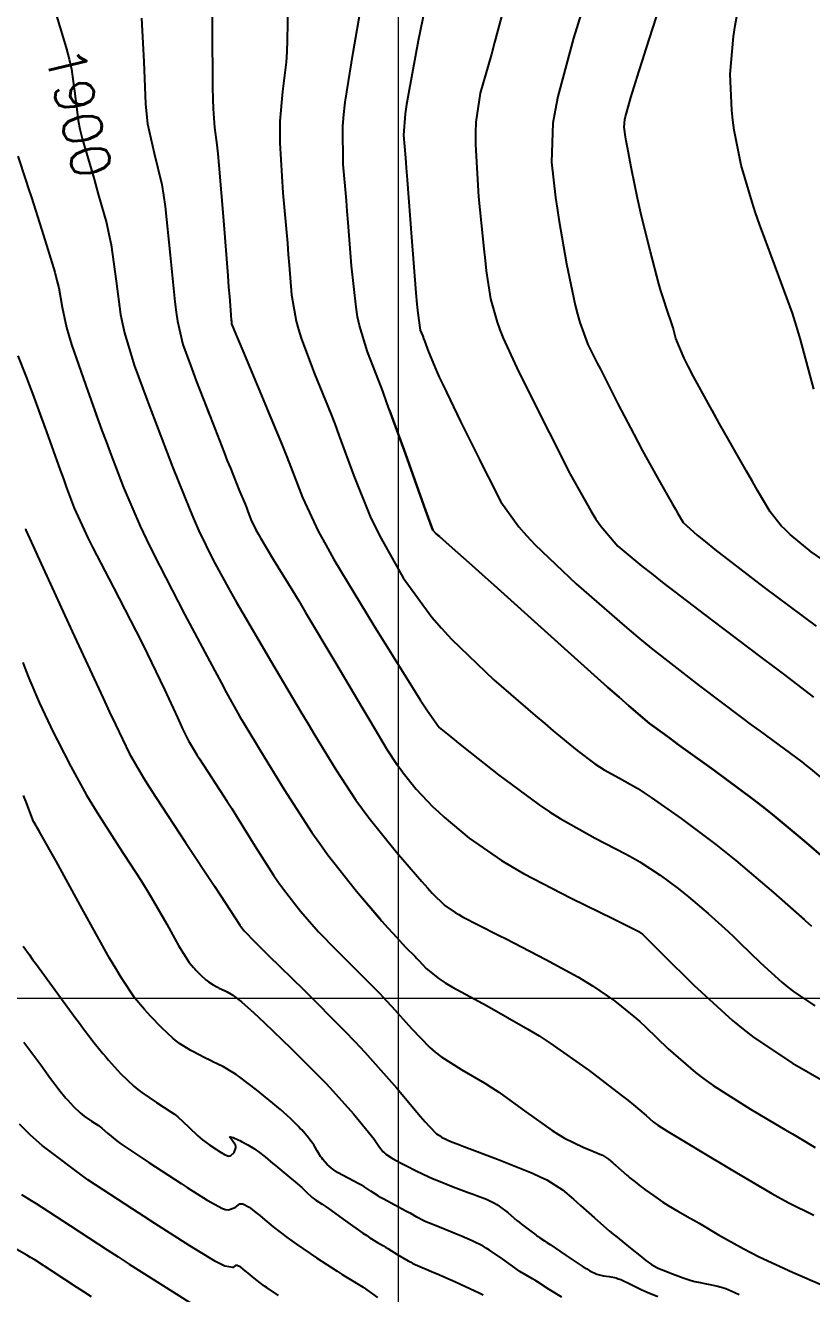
# Model space of a CAD drawing. Header units: metres. Extents: x 837117 to 838477, y 1189012 to 1191015.
# Drawn here: x 838239.9 to 838317, y 1189184.9 to 1189309.4 of the extents above; entities that cross this region are included whole.
import ezdxf

# ---------------------------------------------------------------- set-up
doc = ezdxf.new("R2010")
doc.units = ezdxf.units.M
doc.header["$LTSCALE"] = 0.3
doc.layers.add('COORD', color=7, linetype='Continuous', lineweight=20)
doc.layers.add('COTAS 10', color=1, linetype='Continuous')
doc.layers.add('COTAS INT', color=252, linetype='Continuous')
doc.styles.get("Standard").update_dxf_attribs({"font": 'simplex.shx'})

msp = doc.modelspace()

# ---------------------------------------------------------------- linework, layer by layer
at = {"layer": 'COORD'}
for p, q in [((838276.514, 1189013.872), (838276.514, 1191013.872)), ((837476.514, 1189213.872), (838476.514, 1189213.872))]:
    msp.add_line(p, q, dxfattribs=at)
at = {"layer": 'COTAS 10'}
for points, elevation in [([(838279.51, 1189313.093), (838278.444, 1189307.829), (838277.483, 1189302.679), (838277.308, 1189301.6), (838277.173, 1189300.671), (838277.013, 1189298.569), (838277.19, 1189296.354), (838277.267, 1189295.354), (838277.356, 1189294.186), (838277.778, 1189288.569), (838278.216, 1189283.087), (838278.316, 1189282.003), (838278.406, 1189281.108), (838278.651, 1189279.443), (838278.884, 1189278.85), (838278.966, 1189278.631), (838279.056, 1189278.388), (838279.443, 1189277.312), (838280.193, 1189275.513), (838280.512, 1189274.815), (838280.879, 1189274.031), (838282.605, 1189270.474), (838284.45, 1189266.759), (838284.891, 1189265.875), (838285.303, 1189265.053), (838286.54, 1189262.605), (838288.307, 1189260.127), (838289.053, 1189259.286), (838289.91, 1189258.378), (838293.934, 1189254.539), (838298.677, 1189250.403), (838299.987, 1189249.308), (838301.296, 1189248.235), (838306.015, 1189244.539), (838310.158, 1189241.424), (838311.105, 1189240.718), (838311.965, 1189240.078), (838314.346, 1189238.332), (838316.061, 1189237.056), (838316.501, 1189236.714), (838316.926, 1189236.376), (838318.332, 1189235.197)], 1910), ([(838242.662, 1189311.28), (838243.917, 1189307.15), (838244.206, 1189306.037), (838244.438, 1189305.04), (838244.807, 1189302.403), (838245.09, 1189300.008), (838245.268, 1189299.163), (838245.49, 1189298.24), (838246.653, 1189294.249), (838247.065, 1189292.798), (838247.866, 1189289.976), (838248.12, 1189288.874), (838248.339, 1189287.807), (838248.831, 1189284.249), (838249.26, 1189280.962), (838249.438, 1189280.066), (838249.643, 1189279.176), (838250.596, 1189276.014), (838251.854, 1189272.582), (838252.251, 1189271.521), (838252.668, 1189270.413), (838254.35, 1189266.014), (838256.067, 1189261.744), (838256.507, 1189260.716), (838256.931, 1189259.757), (838258.336, 1189256.852), (838260.004, 1189253.818), (838260.596, 1189252.778), (838261.243, 1189251.65), (838264.047, 1189246.852), (838266.942, 1189241.97), (838267.646, 1189240.789), (838268.309, 1189239.683), (838270.351, 1189236.305), (838272.34, 1189233.303), (838272.969, 1189232.435), (838273.631, 1189231.549), (838276.305, 1189228.215), (838278.796, 1189225.319), (838279.343, 1189224.709), (838279.828, 1189224.183), (838281.066, 1189222.977), (838282.074, 1189222.282), (838282.415, 1189222.077), (838282.782, 1189221.867), (838283.319, 1189221.589)], 1900), ([(838252.226, 1189271.589), (838252.251, 1189271.521), (838252.668, 1189270.413), (838254.35, 1189266.014), (838256.067, 1189261.744), (838256.507, 1189260.716), (838256.931, 1189259.757), (838258.336, 1189256.852), (838260.004, 1189253.818), (838260.596, 1189252.778), (838261.243, 1189251.65), (838264.047, 1189246.852), (838266.942, 1189241.97), (838267.646, 1189240.789), (838268.309, 1189239.683), (838270.351, 1189236.305), (838272.34, 1189233.303), (838272.969, 1189232.435), (838273.631, 1189231.549), (838276.305, 1189228.215), (838278.796, 1189225.319), (838279.343, 1189224.709), (838279.828, 1189224.183), (838281.066, 1189222.977), (838282.074, 1189222.282), (838282.415, 1189222.077), (838282.782, 1189221.867), (838284.327, 1189221.066), (838286.388, 1189220.04), (838287.08, 1189219.688), (838287.824, 1189219.307), (838290.947, 1189217.687), (838294.09, 1189215.962), (838294.845, 1189215.515), (838295.551, 1189215.081), (838297.687, 1189213.625), (838299.599, 1189212.07), (838300.165, 1189211.573), (838300.746, 1189211.048), (838302.973, 1189208.912), (838305.623, 1189206.588), (838306.471, 1189205.944), (838307.368, 1189205.3), (838311.02, 1189202.973), (838314.414, 1189200.981), (838315.148, 1189200.548), (838315.793, 1189200.167), (838317.383, 1189199.22)], 1900), ([(838282.064, 1189271.589), (838282.605, 1189270.474), (838284.45, 1189266.759), (838284.891, 1189265.875), (838285.303, 1189265.053), (838286.54, 1189262.605), (838288.307, 1189260.127), (838289.053, 1189259.286), (838289.91, 1189258.378), (838293.934, 1189254.539), (838298.677, 1189250.403), (838299.987, 1189249.308), (838301.296, 1189248.235), (838306.015, 1189244.539), (838310.158, 1189241.424), (838311.105, 1189240.718), (838311.965, 1189240.078), (838314.346, 1189238.332), (838316.061, 1189237.056), (838316.501, 1189236.714), (838316.926, 1189236.376), (838318.332, 1189235.197)], 1910), ([(838292.514, 1189184.517), (838291.28, 1189185.282), (838290.139, 1189186.038), (838289.882, 1189186.201), (838289.652, 1189186.344), (838289.035, 1189186.691), (838288.409, 1189187.061), (838288.172, 1189187.218), (838287.909, 1189187.399), (838286.731, 1189188.248), (838285.449, 1189189.139), (838285.12, 1189189.346), (838284.803, 1189189.535), (838283.752, 1189190.074), (838282.688, 1189190.525), (838282.363, 1189190.659), (838282.024, 1189190.796), (838280.69, 1189191.322), (838279.461, 1189191.819), (838279.189, 1189191.937), (838278.945, 1189192.048), (838278.311, 1189192.377), (838277.709, 1189192.727), (838277.486, 1189192.85), (838277.239, 1189192.985), (838276.14, 1189193.565), (838275.016, 1189194.173), (838274.752, 1189194.325), (838274.508, 1189194.47), (838273.799, 1189194.932), (838273.107, 1189195.382), (838272.875, 1189195.519), (838272.625, 1189195.66), (838271.573, 1189196.215), (838270.545, 1189196.78), (838270.311, 1189196.928), (838270.097, 1189197.073), (838269.507, 1189197.564), (838269.086, 1189198.052), (838268.979, 1189198.195), (838268.877, 1189198.341), (838268.543, 1189198.895), (838268.205, 1189199.467), (838268.1, 1189199.625), (838267.991, 1189199.782), (838267.553, 1189200.344), (838267.018, 1189200.947), (838266.847, 1189201.129), (838266.666, 1189201.317), (838265.931, 1189202.053), (838264.93, 1189202.961), (838264.581, 1189203.259), (838264.201, 1189203.576), (838262.572, 1189204.887), (838260.966, 1189206.109), (838260.6, 1189206.37), (838260.269, 1189206.597), (838259.358, 1189207.141), (838258.735, 1189207.437), (838258.585, 1189207.508), (838258.445, 1189207.575), (838258.018, 1189207.777), (838257.511, 1189208.029), (838257.32, 1189208.127), (838257.106, 1189208.237), (838256.151, 1189208.734), (838255.042, 1189209.427), (838254.732, 1189209.66), (838254.421, 1189209.911), (838253.286, 1189210.964), (838252.186, 1189212.122), (838251.898, 1189212.439), (838251.616, 1189212.755), (838250.654, 1189213.881), (838249.303, 1189215.903), (838248.776, 1189216.783), (838248.182, 1189217.802), (838245.483, 1189222.641), (838242.926, 1189227.318), (838242.421, 1189228.235), (838242.005, 1189228.989), (838241.237, 1189230.346), (838241.042, 1189230.657), (838240.987, 1189230.751), (838240.931, 1189230.848), (838240.726, 1189231.228), (838240.244, 1189232.424), (838240.014, 1189233.036), (838239.742, 1189233.77)], 1890), ([(838246.07, 1189221.589), (838245.483, 1189222.641), (838242.926, 1189227.318), (838242.421, 1189228.235), (838242.005, 1189228.989), (838241.237, 1189230.346), (838241.042, 1189230.657), (838240.987, 1189230.751), (838240.931, 1189230.848), (838240.726, 1189231.228), (838240.244, 1189232.424), (838240.014, 1189233.036), (838239.742, 1189233.77)], 1890), ([(838246.415, 1189184.572), (838245.661, 1189185.057), (838244.943, 1189185.521), (838242.642, 1189187.016), (838240.836, 1189188.18), (838240.429, 1189188.434), (838240.062, 1189188.658), (838239.074, 1189189.222)], 1880)]:
    msp.add_lwpolyline(points, dxfattribs=dict(at, elevation=elevation))
at = {"layer": 'COTAS INT'}
for points, elevation in [([(838258.208, 1189315.008), (838258.252, 1189309.126), (838258.285, 1189303.277), (838258.305, 1189302.116), (838258.331, 1189301.154), (838258.464, 1189299.338), (838258.7, 1189297.624), (838258.789, 1189296.727), (838258.889, 1189295.646), (838259.338, 1189290.216), (838259.766, 1189284.763), (838259.852, 1189283.668), (838259.925, 1189282.753), (838260.071, 1189280.948), (838260.116, 1189280.429), (838260.125, 1189280.326), (838260.133, 1189280.239), (838260.147, 1189280.071), (838260.6, 1189278.955), (838260.885, 1189278.271), (838261.238, 1189277.424), (838263.088, 1189273.012), (838265.1, 1189268.149), (838265.556, 1189267.018), (838265.968, 1189265.98), (838267.09, 1189263.012), (838268.67, 1189259.65), (838269.371, 1189258.364), (838270.185, 1189256.925), (838274.078, 1189250.445), (838277.886, 1189244.359), (838278.647, 1189243.167), (838279.281, 1189242.19), (838280.509, 1189240.445), (838281.642, 1189239.522), (838282.215, 1189239.063), (838282.901, 1189238.516), (838286.315, 1189235.806), (838290.294, 1189232.852), (838291.336, 1189232.15), (838292.352, 1189231.5), (838295.806, 1189229.573), (838298.783, 1189228.048), (838299.499, 1189227.65), (838300.168, 1189227.264), (838302.19, 1189225.958), (838303.952, 1189224.629), (838304.456, 1189224.227), (838304.968, 1189223.812), (838306.873, 1189222.19), (838307.539, 1189221.589)], 1904), ([(838265.692, 1189312.846), (838265.606, 1189307.904), (838265.551, 1189306.769), (838265.483, 1189305.736), (838265.127, 1189302.846), (838264.866, 1189299.965), (838264.858, 1189298.937), (838264.878, 1189297.81), (838265.184, 1189292.904), (838265.61, 1189287.989), (838265.706, 1189286.856), (838265.792, 1189285.821), (838266.024, 1189282.904), (838266.472, 1189280.332), (838266.695, 1189279.515), (838266.961, 1189278.652), (838268.276, 1189275.155), (838269.837, 1189271.314), (838270.258, 1189270.233), (838270.675, 1189269.145), (838272.137, 1189265.155), (838273.749, 1189261.162), (838274.261, 1189260.071), (838274.8, 1189258.987), (838276.981, 1189255.129), (838279.783, 1189251.274), (838280.713, 1189250.193), (838281.711, 1189249.106), (838285.871, 1189245.129), (838289.922, 1189241.619), (838290.851, 1189240.826), (838291.695, 1189240.111), (838294.047, 1189238.175), (838295.778, 1189236.89), (838296.231, 1189236.585), (838296.673, 1189236.302), (838298.175, 1189235.464), (838299.974, 1189234.438), (838300.603, 1189234.036), (838301.289, 1189233.584), (838304.237, 1189231.526), (838307.646, 1189228.955), (838308.621, 1189228.178), (838309.61, 1189227.374), (838313.297, 1189224.237), (838316.302, 1189221.589)], 1906), ([(838295.343, 1189313.497), (838293.671, 1189308.103), (838292.131, 1189302.377), (838291.862, 1189301.01), (838291.662, 1189299.739), (838291.507, 1189295.939), (838291.912, 1189292.47), (838292.065, 1189291.408), (838292.235, 1189290.302), (838292.997, 1189285.939), (838293.852, 1189281.897), (838294.081, 1189280.993), (838294.306, 1189280.182), (838295.091, 1189278.033), (838296.006, 1189276.202), (838296.314, 1189275.593), (838296.644, 1189274.939), (838298.033, 1189272.209), (838299.585, 1189269.225), (838300.02, 1189268.412), (838300.456, 1189267.604), (838302.046, 1189264.731), (838303.387, 1189262.364), (838303.665, 1189261.875), (838303.904, 1189261.458), (838304.431, 1189260.554), (838305.813, 1189259.31), (838306.589, 1189258.68), (838307.537, 1189257.925), (838312.385, 1189254.165), (838317.463, 1189250.382)], 1914), ([(838287.261, 1189312.683), (838285.939, 1189307.663), (838285.63, 1189306.524), (838285.346, 1189305.495), (838284.527, 1189302.683), (838284.102, 1189299.847), (838284.067, 1189298.802), (838284.068, 1189297.645), (838284.369, 1189292.526), (838284.872, 1189287.431), (838285, 1189286.288), (838285.123, 1189285.262), (838285.528, 1189282.526), (838286.183, 1189280.217), (838286.464, 1189279.461), (838286.789, 1189278.654), (838288.321, 1189275.319), (838290.196, 1189271.555), (838290.737, 1189270.478), (838291.287, 1189269.387), (838293.352, 1189265.319), (838295.363, 1189261.697), (838295.879, 1189260.887), (838296.378, 1189260.16), (838298.033, 1189258.229), (838300.379, 1189256.278), (838301.313, 1189255.539), (838302.37, 1189254.713), (838307.218, 1189251.011), (838312.191, 1189247.253), (838313.327, 1189246.393), (838314.359, 1189245.61), (838317.218, 1189243.432)], 1912), ([(838319.398, 1189256.02), (838316.972, 1189257.68), (838314.914, 1189259.39), (838314.454, 1189259.825), (838314.042, 1189260.244), (838312.953, 1189261.619), (838311.721, 1189263.714), (838311.219, 1189264.587), (838310.648, 1189265.586), (838308.002, 1189270.25), (838305.458, 1189274.876), (838304.951, 1189275.851), (838304.529, 1189276.693), (838303.718, 1189278.631), (838303.441, 1189279.679), (838303.355, 1189279.961), (838303.266, 1189280.239), (838302.912, 1189281.214), (838302.421, 1189282.699), (838302.246, 1189283.3), (838302.053, 1189283.982), (838301.214, 1189287.128), (838300.35, 1189290.615), (838300.141, 1189291.512), (838299.946, 1189292.38), (838299.352, 1189295.266), (838298.934, 1189297.53), (838298.85, 1189298.006), (838298.781, 1189298.416), (838298.644, 1189299.352), (838298.715, 1189300.107), (838298.776, 1189300.403), (838298.856, 1189300.738), (838299.292, 1189302.262), (838300.118, 1189304.873), (838300.443, 1189305.893), (838300.81, 1189307.041), (838302.481, 1189312.262)], 1916), ([(838318.905, 1189227.065), (838316.285, 1189229.304), (838313.153, 1189231.93), (838312.208, 1189232.682), (838311.229, 1189233.444), (838307.409, 1189236.285), (838303.987, 1189238.755), (838303.258, 1189239.283), (838302.624, 1189239.744), (838301.125, 1189240.849), (838299.11, 1189242.559), (838298.152, 1189243.403), (838297.019, 1189244.406), (838291.481, 1189249.367), (838285.889, 1189254.396), (838284.722, 1189255.443), (838283.721, 1189256.34), (838281.481, 1189258.331), (838280.531, 1189259.175), (838280.341, 1189259.349), (838280.184, 1189259.496), (838279.884, 1189259.813), (838279.414, 1189261.05), (838279.151, 1189261.778), (838278.829, 1189262.673), (838277.183, 1189267.299), (838275.381, 1189272.31), (838274.961, 1189273.449), (838274.574, 1189274.479), (838273.463, 1189277.299), (838272.683, 1189279.88), (838272.505, 1189280.759), (838272.344, 1189281.709), (838271.901, 1189285.737), (838271.574, 1189290.003), (838271.486, 1189291.105), (838271.4, 1189292.172), (838271.099, 1189295.737), (838271.067, 1189299.448), (838271.15, 1189300.607), (838271.274, 1189301.824), (838272.054, 1189306.692), (838272.892, 1189311.414)], 1908), ([(838317.24, 1189273.652), (838315.952, 1189278.513), (838315.555, 1189279.82), (838315.141, 1189281.11), (838313.5, 1189285.629), (838311.915, 1189289.845), (838311.536, 1189290.944), (838311.184, 1189292.013), (838310.129, 1189295.629), (838309.426, 1189299.08), (838309.295, 1189300.045), (838309.192, 1189301.014), (838309.051, 1189304.551), (838309.35, 1189308.252), (838309.525, 1189309.326), (838309.74, 1189310.421)], 1918), ([(838251.316, 1189310.045), (838251.529, 1189305.765), (838251.687, 1189301.642), (838251.787, 1189300.64), (838251.91, 1189299.697), (838252.559, 1189296.794), (838253.288, 1189293.733), (838253.463, 1189292.691), (838253.627, 1189291.564), (838254.119, 1189286.794), (838254.562, 1189282.213), (838254.694, 1189281.207), (838254.831, 1189280.313), (838255.357, 1189278.032), (838256.105, 1189276.011), (838256.38, 1189275.282), (838256.685, 1189274.479), (838258.032, 1189270.967), (838259.405, 1189267.44), (838259.725, 1189266.627), (838260.02, 1189265.886), (838260.868, 1189263.803), (838261.462, 1189262.368), (838261.596, 1189262.036), (838261.717, 1189261.732), (838262.044, 1189260.868), (838262.531, 1189259.847), (838262.753, 1189259.444), (838263.013, 1189258.989), (838264.267, 1189256.908), (838266.1, 1189253.902), (838266.724, 1189252.863), (838267.4, 1189251.734), (838270.263, 1189246.908), (838272.998, 1189242.288), (838273.592, 1189241.288), (838274.115, 1189240.409), (838275.416, 1189238.244), (838276.361, 1189236.819), (838276.66, 1189236.406), (838276.974, 1189235.985), (838278.244, 1189234.402), (838279.877, 1189232.67), (838280.42, 1189232.156), (838281.003, 1189231.627), (838283.436, 1189229.593), (838286.607, 1189227.39), (838287.654, 1189226.755), (838288.775, 1189226.109), (838293.436, 1189223.682), (838297.592, 1189221.658), (838297.734, 1189221.589)], 1902), ([(838239.187, 1189296.512), (838239.961, 1189294.135), (838240.223, 1189293.324), (838240.506, 1189292.446), (838241.705, 1189288.721), (838242.799, 1189285.114), (838243.017, 1189284.311), (838243.198, 1189283.593), (838243.543, 1189281.705), (838243.958, 1189279.71), (838244.182, 1189278.925), (838244.455, 1189278.039), (838245.834, 1189273.996), (838247.43, 1189269.602), (838247.838, 1189268.494), (838248.232, 1189267.433), (838249.534, 1189263.996), (838251.19, 1189260.185), (838251.807, 1189258.889), (838252.492, 1189257.489), (838255.538, 1189251.561), (838258.49, 1189246.006), (838259.115, 1189244.841), (838259.657, 1189243.838), (838260.922, 1189241.561), (838262.03, 1189239.714), (838262.474, 1189238.981), (838262.977, 1189238.153), (838265.287, 1189234.365), (838268.018, 1189230.146), (838268.786, 1189229.047), (838269.56, 1189227.978), (838272.4, 1189224.365), (838274.766, 1189221.589)], 1898), ([(838239.165, 1189276.922), (838239.994, 1189274.844), (838240.286, 1189274.076), (838240.604, 1189273.225), (838241.978, 1189269.459), (838243.341, 1189265.689), (838243.652, 1189264.837), (838243.935, 1189264.067), (838244.719, 1189261.978), (838245.671, 1189259.84), (838246.06, 1189259.04), (838246.504, 1189258.15), (838248.557, 1189254.184), (838250.788, 1189249.879), (838251.343, 1189248.776), (838251.87, 1189247.711), (838253.549, 1189244.184), (838254.827, 1189241.413), (838255.102, 1189240.825), (838255.342, 1189240.315), (838255.925, 1189239.117), (838256.491, 1189238.143), (838256.721, 1189237.773), (838256.982, 1189237.361), (838258.192, 1189235.511), (838259.702, 1189233.187), (838260.154, 1189232.476), (838260.62, 1189231.736), (838262.425, 1189228.819), (838264.265, 1189225.947), (838264.753, 1189225.236), (838265.233, 1189224.561), (838266.889, 1189222.425), (838267.631, 1189221.589)], 1896), ([(838241.201, 1189271.589), (838241.978, 1189269.459), (838243.341, 1189265.689), (838243.652, 1189264.837), (838243.935, 1189264.067), (838244.719, 1189261.978), (838245.671, 1189259.84), (838246.06, 1189259.04), (838246.504, 1189258.15), (838248.557, 1189254.184), (838250.788, 1189249.879), (838251.343, 1189248.776), (838251.87, 1189247.711), (838253.549, 1189244.184), (838254.827, 1189241.413), (838255.102, 1189240.825), (838255.342, 1189240.315), (838255.925, 1189239.117), (838256.491, 1189238.143), (838256.721, 1189237.773), (838256.982, 1189237.361), (838258.192, 1189235.511), (838259.702, 1189233.187), (838260.154, 1189232.476), (838260.62, 1189231.736), (838262.425, 1189228.819), (838264.265, 1189225.947), (838264.753, 1189225.236), (838265.233, 1189224.561), (838266.889, 1189222.425), (838268.682, 1189220.403), (838269.247, 1189219.8), (838269.842, 1189219.178), (838272.242, 1189216.774), (838274.669, 1189214.336), (838275.282, 1189213.693), (838275.87, 1189213.063), (838277.778, 1189210.903), (838279.593, 1189209.019), (838280.122, 1189208.564), (838280.663, 1189208.138), (838282.711, 1189206.84), (838284.97, 1189205.532), (838285.642, 1189205.099), (838286.336, 1189204.636), (838289.012, 1189202.711), (838291.582, 1189200.888), (838292.209, 1189200.489), (838292.798, 1189200.136), (838294.62, 1189199.245), (838295.965, 1189198.706), (838296.253, 1189198.575), (838296.506, 1189198.452), (838297.115, 1189198.075), (838297.529, 1189197.712), (838297.658, 1189197.599), (838297.794, 1189197.479), (838298.337, 1189197), (838298.902, 1189196.508), (838299.052, 1189196.38), (838299.199, 1189196.256), (838299.707, 1189195.841), (838300.281, 1189195.398), (838300.469, 1189195.257), (838300.67, 1189195.107), (838301.504, 1189194.5), (838302.433, 1189193.865), (838302.695, 1189193.697), (838302.958, 1189193.533), (838303.922, 1189192.971), (838305.124, 1189192.286), (838305.536, 1189192.044), (838305.984, 1189191.78), (838307.89, 1189190.636), (838310.301, 1189189.293), (838311.068, 1189188.903), (838311.877, 1189188.505), (838315.155, 1189187.001), (838318.084, 1189185.704)], 1896), ([(838246.708, 1189271.589), (838247.43, 1189269.602), (838247.838, 1189268.494), (838248.232, 1189267.433), (838249.534, 1189263.996), (838251.19, 1189260.185), (838251.807, 1189258.889), (838252.492, 1189257.489), (838255.538, 1189251.561), (838258.49, 1189246.006), (838259.115, 1189244.841), (838259.657, 1189243.838), (838260.922, 1189241.561), (838262.03, 1189239.714), (838262.474, 1189238.981), (838262.977, 1189238.153), (838265.287, 1189234.365), (838268.018, 1189230.146), (838268.786, 1189229.047), (838269.56, 1189227.978), (838272.4, 1189224.365), (838274.893, 1189221.44), (838275.448, 1189220.805), (838275.944, 1189220.245), (838277.247, 1189218.855), (838278.109, 1189217.99), (838278.326, 1189217.762), (838278.534, 1189217.539), (838279.211, 1189216.772), (838280.505, 1189215.764), (838281.103, 1189215.389), (838281.804, 1189214.971), (838285.199, 1189213.116), (838289.21, 1189210.848), (838290.299, 1189210.171), (838291.378, 1189209.472), (838295.199, 1189206.771), (838298.343, 1189204.366), (838298.996, 1189203.855), (838299.555, 1189203.41), (838300.787, 1189202.359), (838301.488, 1189201.744), (838301.713, 1189201.573), (838301.95, 1189201.403), (838302.917, 1189200.787), (838304.559, 1189199.809), (838305.222, 1189199.411), (838305.976, 1189198.957), (838309.451, 1189196.857), (838313.118, 1189194.703), (838313.992, 1189194.216), (838314.806, 1189193.776), (838317.235, 1189192.58)], 1898), ([(838257.794, 1189271.589), (838258.032, 1189270.967), (838259.405, 1189267.44), (838259.725, 1189266.627), (838260.02, 1189265.886), (838260.868, 1189263.803), (838261.462, 1189262.368), (838261.596, 1189262.036), (838261.717, 1189261.732), (838262.044, 1189260.868), (838262.531, 1189259.847), (838262.753, 1189259.444), (838263.013, 1189258.989), (838264.267, 1189256.908), (838266.1, 1189253.902), (838266.724, 1189252.863), (838267.4, 1189251.734), (838270.263, 1189246.908), (838272.998, 1189242.288), (838273.592, 1189241.288), (838274.115, 1189240.409), (838275.416, 1189238.244), (838276.361, 1189236.819), (838276.66, 1189236.406), (838276.974, 1189235.985), (838278.244, 1189234.402), (838279.877, 1189232.67), (838280.42, 1189232.156), (838281.003, 1189231.627), (838283.436, 1189229.593), (838286.607, 1189227.39), (838287.654, 1189226.755), (838288.775, 1189226.109), (838293.436, 1189223.682), (838297.592, 1189221.658), (838298.395, 1189221.265), (838299.047, 1189220.944), (838300.143, 1189220.39), (838300.259, 1189220.303), (838300.292, 1189220.277), (838300.325, 1189220.249), (838300.45, 1189220.143), (838301.296, 1189219.311), (838301.785, 1189218.825), (838302.384, 1189218.23), (838305.465, 1189215.158), (838309.263, 1189211.674), (838310.314, 1189210.818), (838311.365, 1189210.009), (838315.158, 1189207.481), (838318.454, 1189205.585)], 1902), ([(838263.677, 1189271.589), (838265.1, 1189268.149), (838265.556, 1189267.018), (838265.968, 1189265.98), (838267.09, 1189263.012), (838268.67, 1189259.65), (838269.371, 1189258.364), (838270.185, 1189256.925), (838274.078, 1189250.445), (838277.886, 1189244.359), (838278.647, 1189243.167), (838279.281, 1189242.19), (838280.509, 1189240.445), (838281.642, 1189239.522), (838282.215, 1189239.063), (838282.901, 1189238.516), (838286.315, 1189235.806), (838290.294, 1189232.852), (838291.336, 1189232.15), (838292.352, 1189231.5), (838295.806, 1189229.573), (838298.783, 1189228.048), (838299.499, 1189227.65), (838300.168, 1189227.264), (838302.19, 1189225.958), (838303.952, 1189224.629), (838304.456, 1189224.227), (838304.968, 1189223.812), (838306.873, 1189222.19), (838308.851, 1189220.404), (838309.408, 1189219.884), (838309.969, 1189219.353), (838312.027, 1189217.344), (838314.11, 1189215.433), (838314.687, 1189214.964), (838315.264, 1189214.52), (838317.344, 1189213.133)], 1904), ([(838269.725, 1189271.589), (838269.837, 1189271.314), (838270.258, 1189270.233), (838270.675, 1189269.145), (838272.137, 1189265.155), (838273.749, 1189261.162), (838274.261, 1189260.071), (838274.8, 1189258.987), (838276.981, 1189255.129), (838279.783, 1189251.274), (838280.713, 1189250.193), (838281.711, 1189249.106), (838285.871, 1189245.129), (838289.922, 1189241.619), (838290.851, 1189240.826), (838291.695, 1189240.111), (838294.047, 1189238.175), (838295.778, 1189236.89), (838296.231, 1189236.585), (838296.673, 1189236.302), (838298.175, 1189235.464), (838299.974, 1189234.438), (838300.603, 1189234.036), (838301.289, 1189233.584), (838304.237, 1189231.526), (838307.646, 1189228.955), (838308.621, 1189228.178), (838309.61, 1189227.374), (838313.297, 1189224.237), (838316.406, 1189221.497), (838317.031, 1189220.942)], 1906), ([(838275.64, 1189271.589), (838277.183, 1189267.299), (838278.829, 1189262.673), (838279.151, 1189261.778), (838279.414, 1189261.05), (838279.884, 1189259.813), (838280.184, 1189259.496), (838280.341, 1189259.349), (838280.531, 1189259.175), (838281.481, 1189258.331), (838283.721, 1189256.34), (838284.722, 1189255.443), (838285.889, 1189254.396), (838291.481, 1189249.367), (838297.019, 1189244.406), (838298.152, 1189243.403), (838299.11, 1189242.559), (838301.125, 1189240.849), (838302.624, 1189239.744), (838303.258, 1189239.283), (838303.987, 1189238.755), (838307.409, 1189236.285), (838311.229, 1189233.444), (838312.208, 1189232.682), (838313.153, 1189231.93), (838316.285, 1189229.304), (838318.905, 1189227.065)], 1908), ([(838290.179, 1189271.589), (838290.196, 1189271.555), (838290.737, 1189270.478), (838291.287, 1189269.387), (838293.352, 1189265.319), (838295.363, 1189261.697), (838295.879, 1189260.887), (838296.378, 1189260.16), (838298.033, 1189258.229), (838300.379, 1189256.278), (838301.313, 1189255.539), (838302.37, 1189254.713), (838307.218, 1189251.011), (838312.191, 1189247.253), (838313.327, 1189246.393), (838314.359, 1189245.61), (838317.218, 1189243.432)], 1912), ([(838298.356, 1189271.589), (838299.585, 1189269.225), (838300.02, 1189268.412), (838300.456, 1189267.604), (838302.046, 1189264.731), (838303.387, 1189262.364), (838303.665, 1189261.875), (838303.904, 1189261.458), (838304.431, 1189260.554), (838305.813, 1189259.31), (838306.589, 1189258.68), (838307.537, 1189257.925), (838312.385, 1189254.165), (838317.463, 1189250.382)], 1914), ([(838319.398, 1189256.02), (838316.972, 1189257.68), (838314.914, 1189259.39), (838314.454, 1189259.825), (838314.042, 1189260.244), (838312.953, 1189261.619), (838311.721, 1189263.714), (838311.219, 1189264.587), (838310.648, 1189265.586), (838308.002, 1189270.25), (838307.266, 1189271.589)], 1916), ([(838239.918, 1189259.937), (838239.926, 1189259.921), (838239.935, 1189259.902), (838239.944, 1189259.878), (838239.948, 1189259.868), (838239.952, 1189259.857), (838239.971, 1189259.802), (838240.682, 1189258.238), (838241.122, 1189257.275), (838241.668, 1189256.082), (838244.518, 1189249.86), (838247.533, 1189243.322), (838248.183, 1189241.931), (838248.753, 1189240.721), (838250.144, 1189237.864), (838251.513, 1189235.509), (838252.069, 1189234.615), (838252.702, 1189233.617), (838255.626, 1189229.142), (838258.455, 1189224.873), (838259.028, 1189224.005), (838259.509, 1189223.273), (838260.485, 1189221.764), (838260.853, 1189221.189), (838260.951, 1189221.047), (838261.047, 1189220.912), (838261.378, 1189220.485), (838262.471, 1189219.366), (838263.046, 1189218.794), (838263.741, 1189218.11), (838267.237, 1189214.692), (838271.23, 1189210.682), (838272.239, 1189209.624), (838273.205, 1189208.588), (838276.344, 1189205.033), (838278.681, 1189202.275), (838279.142, 1189201.74), (838279.522, 1189201.306), (838280.224, 1189200.565), (838280.41, 1189200.457), (838280.466, 1189200.421), (838280.523, 1189200.383), (838280.744, 1189200.224), (838281.724, 1189199.786), (838282.26, 1189199.572), (838282.91, 1189199.318), (838286.214, 1189198.066), (838289.66, 1189196.685), (838290.399, 1189196.349), (838291.046, 1189196.035), (838292.607, 1189195.068), (838293.668, 1189194.138), (838293.999, 1189193.846), (838294.347, 1189193.54), (838295.738, 1189192.312), (838297.187, 1189191.05), (838297.571, 1189190.724), (838297.948, 1189190.407), (838299.25, 1189189.343), (838300.329, 1189188.488), (838300.566, 1189188.303), (838300.775, 1189188.14), (838301.31, 1189187.736), (838301.845, 1189187.439), (838302.055, 1189187.343), (838302.293, 1189187.241), (838303.373, 1189186.823), (838304.419, 1189186.445), (838304.634, 1189186.368), (838304.816, 1189186.303), (838305.207, 1189186.17), (838305.572, 1189186.082), (838305.738, 1189186.046), (838305.932, 1189186.005), (838306.871, 1189185.812), (838307.823, 1189185.607), (838308.027, 1189185.557), (838308.204, 1189185.511), (838308.625, 1189185.37), (838309.481, 1189184.993), (838309.932, 1189184.797)], 1894), ([(838239.918, 1189259.937), (838239.926, 1189259.921), (838239.935, 1189259.902), (838239.944, 1189259.878), (838239.948, 1189259.868), (838239.952, 1189259.857), (838239.971, 1189259.802), (838240.682, 1189258.238), (838241.122, 1189257.275), (838241.668, 1189256.082), (838244.518, 1189249.86), (838247.533, 1189243.322), (838248.183, 1189241.931), (838248.753, 1189240.721), (838250.144, 1189237.864), (838251.513, 1189235.509), (838252.069, 1189234.615), (838252.702, 1189233.617), (838255.626, 1189229.142), (838258.455, 1189224.873), (838259.028, 1189224.005), (838259.509, 1189223.273), (838260.485, 1189221.764), (838260.597, 1189221.589)], 1894), ([(838239.654, 1189246.809), (838239.957, 1189246.027), (838240.256, 1189245.278), (838241.302, 1189242.842), (838242.392, 1189240.532), (838242.719, 1189239.863), (838243.056, 1189239.181), (838244.363, 1189236.611), (838245.927, 1189233.79), (838246.425, 1189232.951), (838246.952, 1189232.085), (838249.093, 1189228.749), (838251.227, 1189225.449), (838251.75, 1189224.608), (838252.243, 1189223.798), (838253.778, 1189221.132), (838254.935, 1189219.058), (838255.19, 1189218.621), (838255.416, 1189218.244), (838255.995, 1189217.377), (838256.407, 1189216.895), (838256.528, 1189216.76), (838256.651, 1189216.624), (838257.123, 1189216.127), (838257.609, 1189215.676), (838257.742, 1189215.569), (838257.875, 1189215.469), (838258.35, 1189215.172), (838258.76, 1189214.959), (838258.851, 1189214.912), (838258.933, 1189214.87), (838259.151, 1189214.762), (838259.333, 1189214.675), (838259.394, 1189214.646), (838259.458, 1189214.616), (838259.725, 1189214.489), (838260.115, 1189214.256), (838260.257, 1189214.158), (838260.414, 1189214.047), (838261.102, 1189213.523), (838262.325, 1189212.45), (838262.818, 1189211.993), (838263.379, 1189211.465), (838265.962, 1189208.978), (838268.74, 1189206.198), (838269.422, 1189205.486), (838270.068, 1189204.798), (838272.088, 1189202.523), (838273.563, 1189200.734), (838273.866, 1189200.353), (838274.122, 1189200.023), (838274.663, 1189199.244), (838275.002, 1189198.8), (838275.13, 1189198.681), (838275.274, 1189198.564), (838275.916, 1189198.154), (838276.724, 1189197.724), (838276.973, 1189197.594), (838277.231, 1189197.459), (838278.254, 1189196.933), (838279.475, 1189196.356), (838279.859, 1189196.188), (838280.263, 1189196.018), (838281.889, 1189195.373), (838283.454, 1189194.781), (838283.82, 1189194.642), (838284.157, 1189194.515), (838285.133, 1189194.149), (838285.937, 1189193.762), (838286.166, 1189193.622), (838286.398, 1189193.468), (838287.259, 1189192.793), (838288.115, 1189192.066), (838288.344, 1189191.879), (838288.569, 1189191.698), (838289.351, 1189191.096), (838289.971, 1189190.64), (838290.094, 1189190.55), (838290.196, 1189190.477), (838290.387, 1189190.347), (838290.815, 1189190.065), (838291.066, 1189189.897), (838291.374, 1189189.689), (838292.965, 1189188.612), (838294.619, 1189187.52), (838294.966, 1189187.303), (838295.266, 1189187.122), (838295.949, 1189186.778), (838296.362, 1189186.683), (838296.491, 1189186.661), (838296.627, 1189186.639), (838297.172, 1189186.575), (838297.849, 1189186.422), (838298.069, 1189186.345), (838298.302, 1189186.253), (838299.261, 1189185.796), (838300.311, 1189185.275), (838300.602, 1189185.143), (838300.892, 1189185.016), (838301.942, 1189184.601)], 1892), ([(838239.654, 1189246.809), (838239.957, 1189246.027), (838240.256, 1189245.278), (838241.302, 1189242.842), (838242.392, 1189240.532), (838242.719, 1189239.863), (838243.056, 1189239.181), (838244.363, 1189236.611), (838245.927, 1189233.79), (838246.425, 1189232.951), (838246.952, 1189232.085), (838249.093, 1189228.749), (838251.227, 1189225.449), (838251.75, 1189224.608), (838252.243, 1189223.798), (838253.515, 1189221.589)], 1892), ([(838239.691, 1189218.972), (838240.322, 1189218.114), (838240.634, 1189217.687), (838241.006, 1189217.177), (838242.844, 1189214.651), (838244.785, 1189211.997), (838245.221, 1189211.407), (838245.613, 1189210.879), (838246.661, 1189209.495), (838247.522, 1189208.442), (838247.796, 1189208.124), (838248.085, 1189207.793), (838249.256, 1189206.499), (838250.571, 1189205.224), (838250.951, 1189204.906), (838251.337, 1189204.602), (838252.789, 1189203.63), (838254.181, 1189202.733), (838254.53, 1189202.478), (838254.863, 1189202.219), (838255.933, 1189201.256), (838256.842, 1189200.379), (838257.073, 1189200.174), (838257.295, 1189199.985), (838258.023, 1189199.439), (838258.648, 1189199.031), (838258.805, 1189198.929), (838258.955, 1189198.832), (838259.439, 1189198.521), (838259.853, 1189198.385), (838259.959, 1189198.397), (838260.06, 1189198.432), (838260.395, 1189198.74), (838260.56, 1189199.191), (838260.555, 1189199.316), (838260.528, 1189199.44), (838260.245, 1189199.889), (838259.994, 1189200.21), (838259.986, 1189200.254), (838260.005, 1189200.278), (838260.297, 1189200.204), (838260.8, 1189199.971), (838260.951, 1189199.896), (838261.109, 1189199.816), (838261.722, 1189199.488), (838262.38, 1189199.087), (838262.565, 1189198.961), (838262.752, 1189198.828), (838263.436, 1189198.295), (838264.201, 1189197.662), (838264.439, 1189197.466), (838264.687, 1189197.261), (838265.674, 1189196.446), (838266.608, 1189195.66), (838266.821, 1189195.473), (838267.016, 1189195.299), (838267.558, 1189194.781), (838267.942, 1189194.409), (838268.038, 1189194.326), (838268.129, 1189194.253), (838268.419, 1189194.063), (838269.022, 1189193.673), (838269.31, 1189193.474), (838269.651, 1189193.234), (838271.321, 1189192.038), (838273.027, 1189190.822), (838273.39, 1189190.571), (838273.706, 1189190.356), (838274.453, 1189189.888), (838275.026, 1189189.566), (838275.233, 1189189.445), (838275.46, 1189189.308), (838276.453, 1189188.698), (838277.468, 1189188.091), (838277.708, 1189187.957), (838277.931, 1189187.838), (838278.592, 1189187.53), (838279.463, 1189187.171), (838279.819, 1189187.02), (838280.225, 1189186.846), (838282.106, 1189186.03), (838284.009, 1189185.16), (838284.429, 1189184.952), (838284.802, 1189184.758)], 1888), ([(838239.78, 1189209.557), (838240.174, 1189209.026), (838241.422, 1189207.326), (838242.392, 1189205.999), (838242.61, 1189205.703), (838242.806, 1189205.44), (838243.33, 1189204.748), (838243.761, 1189204.221), (838243.898, 1189204.062), (838244.042, 1189203.896), (838244.628, 1189203.249), (838245.286, 1189202.612), (838245.475, 1189202.453), (838245.669, 1189202.301), (838246.395, 1189201.815), (838247.091, 1189201.367), (838247.265, 1189201.239), (838247.432, 1189201.109), (838247.967, 1189200.628), (838248.884, 1189199.886), (838249.291, 1189199.592), (838249.766, 1189199.26), (838252.032, 1189197.74), (838254.55, 1189196.096), (838255.183, 1189195.685), (838255.788, 1189195.294), (838257.74, 1189194.04), (838259.24, 1189193.246), (838259.56, 1189193.143), (838259.839, 1189193.092), (838260.5, 1189193.33), (838260.949, 1189193.684), (838261.093, 1189193.704), (838261.246, 1189193.691), (838261.872, 1189193.365), (838262.649, 1189192.74), (838262.897, 1189192.538), (838263.16, 1189192.324), (838264.23, 1189191.447), (838265.589, 1189190.396), (838266.035, 1189190.072), (838266.511, 1189189.735), (838268.479, 1189188.397), (838270.494, 1189187.083), (838270.999, 1189186.759), (838271.482, 1189186.454), (838273.034, 1189185.499), (838274.449, 1189184.484)], 1886), ([(838264.735, 1189184.69), (838263.636, 1189185.437), (838263.371, 1189185.625), (838263.122, 1189185.806), (838262.362, 1189186.393), (838261.765, 1189186.883), (838261.618, 1189187.003), (838261.479, 1189187.115), (838261.045, 1189187.464), (838260.696, 1189187.646), (838260.61, 1189187.654), (838260.53, 1189187.642), (838260.279, 1189187.445), (838259.496, 1189187.575), (838259.08, 1189187.77), (838258.577, 1189188.034), (838256.041, 1189189.56), (838252.621, 1189191.755), (838251.561, 1189192.441), (838250.452, 1189193.16), (838246.041, 1189196.041), (838241.578, 1189199.409), (838240.437, 1189200.437), (838239.337, 1189201.506)], 1884), ([(838239.537, 1189194.611), (838240.494, 1189194.025), (838240.97, 1189193.722), (838241.536, 1189193.357), (838244.342, 1189191.529), (838247.944, 1189189.184), (838249.012, 1189188.493), (838250.112, 1189187.785), (838254.342, 1189185.079), (838257.914, 1189182.822)], 1882)]:
    msp.add_lwpolyline(points, dxfattribs=dict(at, elevation=elevation))

# ---------------------------------------------------------------- texts
at = {"layer": 'COTAS 10', "insert": (838241.798, 1189306.705, 1900), "char_height": 3.8, "attachment_point": 7, "rotation": 283.40965}
msp.add_mtext('1900', dxfattribs=at)

doc.saveas('drawing.dxf')
